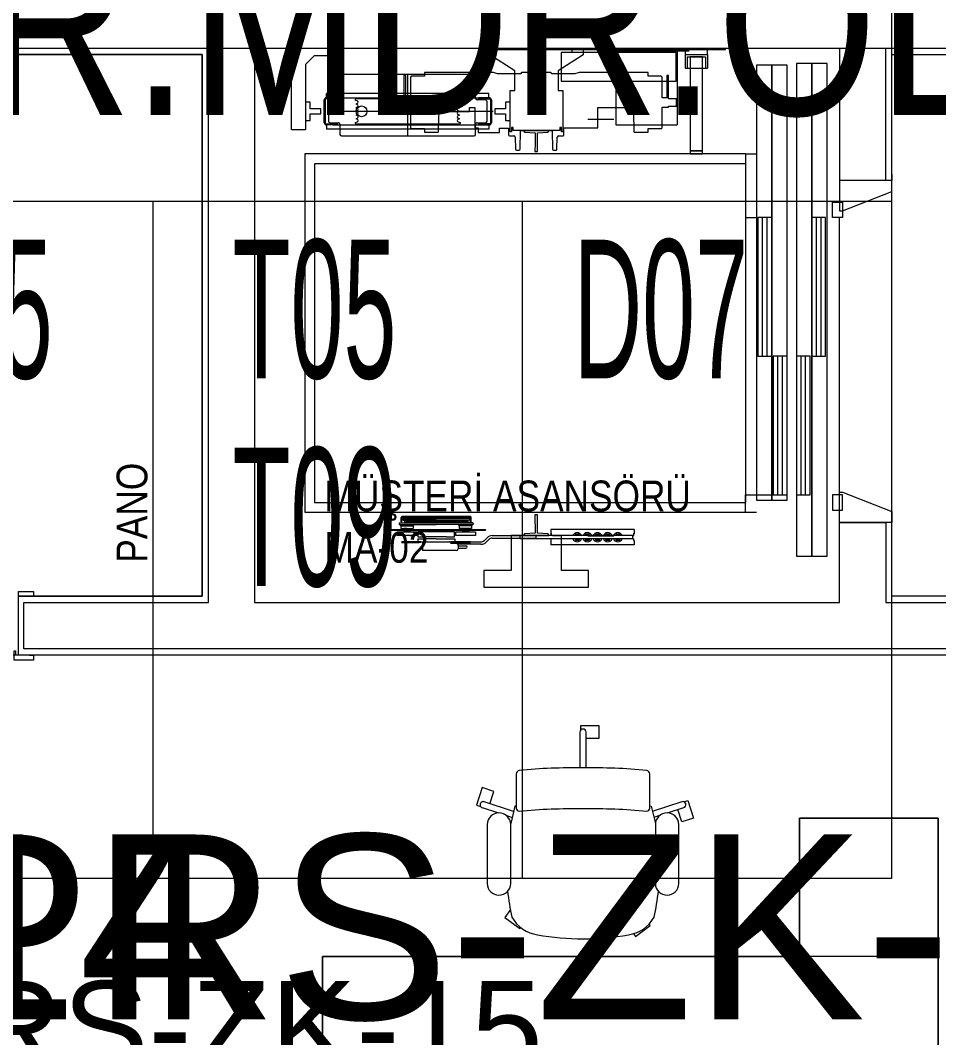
# Model space of a CAD drawing. Extents: x -9059 to 11889, y 0 to 6614.
# Drawn here: x 2913.4 to 3211.8, y 2585.4 to 2915.8 of the extents above; entities that cross this region are included whole.
import ezdxf
from ezdxf.enums import TextEntityAlignment as Align

# ---------------------------------------------------------------- set-up
doc = ezdxf.new("R2010")
doc.units = 0
doc.header["$LTSCALE"] = 10
doc.header["$MEASUREMENT"] = 0
doc.layers.get('0').update_dxf_attribs({"color": 9, "lineweight": 9})
for name, color, linetype, lineweight in [('00', 9, 'Continuous', 9), ('01', 9, 'Continuous', 9), ('05', 9, 'Continuous', 9), ('05V', 9, 'Continuous', 9), ('10', 9, 'Continuous', 9), ('14', 9, 'Continuous', 9), ('21', 9, 'Continuous', 9), ('21_mahal200', 9, 'Continuous', 9), ('21_mahal200 @ 10 (1)', 9, 'Continuous', 9), ('21_mahal200 @ 10 (2)', 9, 'Continuous', 9), ('21_mahal200 @ 20', 9, 'Continuous', 9), ('35', 9, 'Continuous', 9), ('40A', 9, 'Continuous', 9)]:
    doc.layers.add(name, color=color, linetype=linetype, lineweight=lineweight)
doc.styles.add('Arial', font='arial.ttf', dxfattribs={"height": 2.5})
doc.styles.add('MuuM_TEXT-STANDART', font='ARIALN.TTF')

# ---------------------------------------------------------------- blocks, each defined once
blk = doc.blocks.new('p-as-01')
for p, q in [((660, -2), (660, 43)), ((660, 43), (925, 43)), ((925, 43), (925, -87)), ((582, 0), (-582, 0)), ((-582, 0), (-582, -1432)), ((582, -1432), (582, 0)), ((550, -32), (-550, -32)), ((-550, -32), (-550, -1432)), ((550, -1432), (550, -32)), ((720, -2), (660, -2)), ((690, -2), (690, -17)), ((750, -2), (690, -2)), ((690, -17), (712, -17)), ((712, -17), (712, -52)), ((872, -2), (720, -2)), ((728, -52), (728, -17)), ((728, -17), (750, -17)), ((750, -17), (750, -2)), ((900, -30), (872, -2)), ((900, -87), (900, -30)), ((757, -63), (683, -63)), ((683, -63), (757, -63)), ((757, -66), (683, -66)), ((712, -52), (728, -52)), ((676, -71), (662.5, -71)), ((662.5, -598), (662.5, -71)), ((676, -105), (676, -70)), ((676, -91), (676, -578)), ((679, -70), (679, -105)), ((720, -611.5), (720, -95.2)), ((761, -105), (761, -70)), ((764, -70), (764, -105)), ((764, -71), (777.5, -71)), ((764, -91), (764, -578)), ((777.5, -598), (777.5, -71)), ((925, -87), (900, -87)), ((679, -105), (676, -105)), ((764, -105), (761, -105)), ((678.5, -166.5), (680.5, -164.5)), ((680.5, -164.5), (684.3, -164.5)), ((684.3, -164.5), (685.8, -170.3)), ((754.2, -170.3), (755.7, -164.5)), ((755.7, -164.5), (759.5, -164.5)), ((759.5, -164.5), (761.5, -166.5)), ((678.5, -502.5), (678.5, -166.5)), ((690, -173.5), (690, -173.5)), ((694.2, -170.3), (694.8, -168)), ((694.8, -168), (697.2, -168)), ((697.2, -168), (697.8, -170.3)), ((702, -173.5), (702, -173.5)), ((706.2, -170.3), (706.8, -168)), ((706.8, -168), (709.2, -168)), ((709.2, -168), (709.8, -170.3)), ((714, -173.5), (714, -173.5)), ((718.2, -170.3), (718.8, -168)), ((718.8, -168), (721.2, -168)), ((721.2, -168), (721.8, -170.3)), ((726, -173.5), (726, -173.5)), ((730.2, -170.3), (730.8, -168)), ((730.8, -168), (733.2, -168)), ((733.2, -168), (733.8, -170.3)), ((738, -173.5), (738, -173.5)), ((742.2, -170.3), (742.8, -168)), ((742.8, -168), (745.2, -168)), ((745.2, -168), (745.8, -170.3)), ((750, -173.5), (750, -173.5)), ((761.5, -166.5), (761.5, -502.5)), ((-640, -267), (-640, -427)), ((-638, -267), (-640, -267)), ((-638, -267), (-638, -427)), ((-680, -377), (-680, -315.5)), ((-680, -315.5), (-680, -372)), ((-680, -315.5), (-678, -315.5)), ((-678, -315.5), (-680, -315.5)), ((-678, -377), (-678, -315.5)), ((-678, -315.5), (-678, -367)), ((-658, -364.5), (-658, -299.5)), ((-647, -299.5), (-658, -299.5)), ((-647, -364.5), (-647, -299.5)), ((-645.5, -320), (-647, -320)), ((-645.5, -320), (-645.5, -332)), ((-640, -322), (-645.5, -322)), ((-645.5, -332), (-645.5, -322)), ((-635, -322), (-638, -322)), ((-635, -312), (-635, -352)), ((-626, -312), (-635, -312)), ((-635, -332), (-635, -322)), ((-621, -307), (-626, -312)), ((-626, -312), (-626, -352)), ((-622, -308), (-622, -427)), ((-617.5, -307), (-621, -307)), ((-616.5, -308), (-617.5, -307)), ((-616.5, -308), (-616.5, -427)), ((-616.5, -318.5), (-613.9, -333.5)), ((-613, -313.5), (-599, -313.5)), ((-599, -313.5), (-613, -313.5)), ((-613, -315.5), (-613, -313.5)), ((-613, -313.5), (-613, -315.5)), ((-613, -315.5), (-599, -315.5)), ((-613, -315.5), (-599, -315.5)), ((-607.5, -318.5), (-610.1, -333.5)), ((-607.5, -535.5), (-607.5, -318.5)), ((-602, -318.5), (-607.5, -318.5)), ((-602, -318.5), (-602, -427)), ((-598, -318.7), (-598, -316.5)), ((-598, -316.5), (-598, -318.7)), ((-598, -318.7), (-598, -535.2)), ((-598, -318.7), (-598, -535.2)), ((-596, -316.5), (-596, -537.5)), ((-596, -537.5), (-596, -316.5)), ((-658, -342), (-658, -351)), ((-658, -360), (-658, -351)), ((-645.5, -344), (-647, -344)), ((-647, -350.9), (-647, -359.1)), ((-645.5, -332), (-645.5, -342)), ((-645.5, -344), (-645.5, -332)), ((-640, -342), (-645.5, -342)), ((-635, -342), (-638, -342)), ((-635, -332), (-635, -342)), ((-626, -352), (-635, -352)), ((-622, -356), (-626, -352)), ((-613.9, -520.5), (-613.9, -333.5)), ((-610.1, -333.5), (-613.9, -333.5)), ((-610.1, -333.5), (-610.1, -520.5)), ((640, -334.5), (840, -334.5)), ((-679, -382), (-706.1, -382)), ((-706.1, -493), (-706.1, -382)), ((-706.1, -383), (-678, -383)), ((-680, -372), (-678, -372)), ((-678, -372), (-680, -372)), ((-680, -377), (-680, -372)), ((-678, -377), (-680, -377)), ((-680, -377), (-678, -377)), ((-679, -382), (-679, -377)), ((-678, -367), (-678, -572.4)), ((-668, -367), (-678, -367)), ((-678, -367), (-678, -386.5)), ((-678, -372), (-678, -367)), ((-678, -377), (-678, -372)), ((-668, -367), (-668, -386.5)), ((-668, -427), (-668, -386.5)), ((-668, -396.5), (-668, -395.5)), ((-661.9, -427), (-661.9, -394.1)), ((-661.7, -394.1), (-661.9, -394.1)), ((-661.9, -395.2), (-661.9, -395.2)), ((-645.7, -367.5), (-661.7, -367.5)), ((-661.7, -367.5), (-661.7, -394.1)), ((-647, -364.5), (-658, -364.5)), ((-645.7, -394.1), (-645.7, -367.5)), ((-645.5, -427), (-645.5, -394.1)), ((-645.5, -395.2), (-645.5, -395.2)), ((-668, -427), (-668, -487)), ((-661.9, -459.9), (-661.9, -427)), ((-645.5, -459.9), (-645.5, -427)), ((-640, -427), (-640, -587)), ((-638, -427), (-638, -587)), ((-622, -546), (-622, -427)), ((-622, -432), (-622, -427)), ((-616.5, -546), (-616.5, -427)), ((-602, -535.5), (-602, -427)), ((-678, -448.9), (-678, -487)), ((-661.9, -458.8), (-661.9, -458.8)), ((-661.7, -459.9), (-661.9, -459.9)), ((-661.7, -459.9), (-661.7, -486.5)), ((-645.7, -486.5), (-645.7, -459.9)), ((-645.7, -459.9), (-645.5, -459.9)), ((-645.5, -458.8), (-645.5, -458.8)), ((-683.8, -476), (-684, -476)), ((-683.8, -493), (-683.8, -476)), ((-680, -477), (-680, -538.5)), ((-678, -477), (-680, -477)), ((-678, -477), (-680, -477)), ((-680, -482), (-680, -477)), ((-680, -538.5), (-680, -482)), ((-678, -482), (-680, -482)), ((-680, -482), (-678, -482)), ((-679, -477), (-679, -473.3)), ((-678, -477), (-678, -538.5)), ((-678, -482), (-678, -477)), ((-678, -538.5), (-678, -482)), ((-668, -487), (-678, -487)), ((-661.7, -486.5), (-645.7, -486.5)), ((-658, -554.5), (-658, -489.5)), ((-647, -489.5), (-658, -489.5)), ((-647, -554.5), (-647, -489.5)), ((-647, -503.1), (-647, -494.9)), ((690, -495.5), (690, -495.5)), ((702, -495.5), (702, -495.5)), ((714, -495.5), (714, -495.5)), ((726, -495.5), (726, -495.5)), ((738, -495.5), (738, -495.5)), ((750, -495.5), (750, -495.5)), ((-688.8, -498), (-701.1, -498)), ((-699, -498), (-699, -523.4)), ((-691, -498), (-691, -523.4)), ((-686, -572.4), (-686, -497.1)), ((-645.5, -510), (-647, -510)), ((-645.5, -510), (-645.5, -522)), ((-640, -512), (-645.5, -512)), ((-645.5, -522), (-645.5, -512)), ((-645.5, -534), (-645.5, -522)), ((-645.5, -522), (-645.5, -532)), ((-635, -512), (-638, -512)), ((-635, -542), (-635, -502)), ((-626, -502), (-635, -502)), ((-635, -522), (-635, -512)), ((-635, -522), (-635, -512)), ((-635, -522), (-635, -532)), ((-635, -522), (-635, -532)), ((-622, -498), (-626, -502)), ((-626, -542), (-626, -502)), ((-616.5, -535.5), (-613.9, -520.5)), ((-610.1, -520.5), (-613.9, -520.5)), ((-607.5, -535.5), (-610.1, -520.5)), ((680.5, -504.5), (678.5, -502.5)), ((684.3, -504.5), (680.5, -504.5)), ((685.8, -498.7), (684.3, -504.5)), ((694.8, -501), (694.2, -498.7)), ((697.2, -501), (694.8, -501)), ((697.8, -498.7), (697.2, -501)), ((706.8, -501), (706.2, -498.7)), ((709.2, -501), (706.8, -501)), ((709.8, -498.7), (709.2, -501)), ((718.8, -501), (718.2, -498.7)), ((721.2, -501), (718.8, -501)), ((721.8, -498.7), (721.2, -501)), ((730.8, -501), (730.2, -498.7)), ((733.2, -501), (730.8, -501)), ((733.8, -498.7), (733.2, -501)), ((742.8, -501), (742.2, -498.7)), ((745.2, -501), (742.8, -501)), ((745.8, -498.7), (745.2, -501)), ((755.7, -504.5), (754.2, -498.7)), ((759.5, -504.5), (755.7, -504.5)), ((761.5, -502.5), (759.5, -504.5)), ((-680, -538.5), (-678, -538.5)), ((-680, -538.5), (-678, -538.5)), ((-658, -550), (-658, -541)), ((-647, -554.5), (-658, -554.5)), ((-645.5, -534), (-647, -534)), ((-640, -532), (-645.5, -532)), ((-635, -532), (-638, -532)), ((-626, -542), (-635, -542)), ((-621, -547), (-626, -542)), ((-617.5, -547), (-621, -547)), ((-616.5, -546), (-617.5, -547)), ((-613, -538.5), (-599, -538.5)), ((-599, -538.5), (-613, -538.5)), ((-613, -538.5), (-613, -540.5)), ((-613, -538.5), (-613, -540.5)), ((-613, -540.5), (-599, -540.5)), ((-613, -540.5), (-599, -540.5)), ((-602, -535.5), (-607.5, -535.5)), ((-598, -535.2), (-598, -537.5)), ((-598, -535.2), (-598, -537.5)), ((-771, -582), (-825, -582)), ((-825, -582), (-825, -752)), ((-771, -670), (-771, -582)), ((-679, -589.3), (-670.5, -597.8)), ((-673.3, -583.7), (-665, -592)), ((-638, -587), (-640, -587)), ((679, -564), (676, -564)), ((676, -564), (676, -599)), ((679, -599), (679, -564)), ((764, -564), (761, -564)), ((761, -564), (761, -599)), ((764, -599), (764, -564)), ((920, -601), (920, -579.6)), ((920, -579.6), (925, -579.6)), ((925, -579.6), (925, -752.6)), ((-665.8, -609.1), (-665.8, -752)), ((-658, -608.9), (-658, -752)), ((676, -598), (662.5, -598)), ((757, -603), (683, -603)), ((757, -606), (683, -606)), ((683, -606), (757, -606)), ((728, -617), (712, -617)), ((712, -617), (712, -652)), ((728, -652), (728, -617)), ((764, -598), (777.5, -598)), ((852, -682), (904, -601)), ((904, -601), (920, -601)), ((712, -652), (690, -652)), ((690, -652), (690, -667)), ((750, -652), (728, -652)), ((750, -667), (750, -652)), ((-658, -670), (-771, -670)), ((-658, -752), (-658, -670)), ((653, -671), (653, -667)), ((653, -667), (788, -667)), ((668, -671), (653, -671)), ((658, -752), (658, -677)), ((658, -677), (668, -677)), ((668, -677), (668, -671)), ((690, -667), (750, -667)), ((788, -667), (788, -682)), ((788, -682), (852, -682)), ((-668, -1066), (-668, -699.5)), ((-668, -699.5), (-658, -699.5)), ((-658, -1066), (-658, -699.5)), ((-652, -713.5), (-658, -711)), ((-658, -711), (-658, -793)), ((-649.8, -748.2), (-652, -713.5)), ((652, -713.5), (649.8, -748.2)), ((658, -711), (652, -713.5)), ((658, -793), (658, -711)), ((-825, -752), (-825, -922)), ((-665.8, -752), (-658, -752)), ((-658, -834), (-658, -752)), ((-658, -752), (-658, -752)), ((-652, -790.5), (-649.8, -755.8)), ((-625.4, -748.2), (-649.8, -748.2)), ((-649.8, -755.8), (-625.4, -755.8)), ((-615.4, -747.5), (-625.4, -748.2)), ((-625.4, -755.8), (-615.4, -756)), ((-590, -747.5), (-615.4, -747.5)), ((-615.4, -756), (-590, -756.5)), ((-590, -756.5), (-590, -747.5)), ((615.4, -748), (590, -747.5)), ((590, -747.5), (590, -756.5)), ((590, -756.5), (615.4, -756.5)), ((625.4, -748.2), (615.4, -748)), ((615.4, -756.5), (625.4, -755.8)), ((649.8, -748.2), (625.4, -748.2)), ((625.4, -755.8), (649.8, -755.8)), ((649.8, -755.8), (652, -790.5)), ((658, -753.2), (658, -752)), ((658, -828.2), (658, -753.2)), ((925, -752.6), (925, -925.6)), ((-658, -793), (-652, -790.5)), ((652, -790.5), (658, -793)), ((-688, -1069.5), (-688, -799.5)), ((-674, -799.5), (-688, -799.5)), ((-674, -799.5), (-674, -801.5)), ((-673.5, -801.5), (-674, -801.5)), ((-673.5, -801.5), (-673.5, -800)), ((-673.5, -800), (-668.5, -800)), ((-668.5, -803.5), (-668.5, -800)), ((-668.5, -803.5), (-668, -803.5)), ((-668, -912.2), (-668, -799.5)), ((-658, -803.5), (-657.5, -803.5)), ((-658, -804.5), (-658, -829.5)), ((-657.5, -803.5), (-657.5, -800)), ((-657.5, -800), (-652.5, -800)), ((-652.5, -802.5), (-652.5, -800)), ((-652.5, -802.5), (-652, -802.5)), ((-638, -799.5), (-652, -799.5)), ((-652, -799.5), (-652, -802.5)), ((-638, -1069.5), (-638, -799.5)), ((852, -823.2), (788, -823.2)), ((788, -823.2), (788, -838.2)), ((904, -904.2), (852, -823.2)), ((-771, -922), (-771, -834)), ((-771, -834), (-658, -834)), ((653, -838.2), (653, -834.2)), ((653, -834.2), (668, -834.2)), ((788, -838.2), (653, -838.2)), ((668, -828.2), (658, -828.2)), ((668, -834.2), (668, -828.2)), ((-668, -876.9), (-672.5, -879.5)), ((-672.5, -879.5), (-672.5, -890.5)), ((-672.5, -890.5), (-668, -893.1)), ((-653.5, -879.5), (-658, -876.9)), ((-658, -893.1), (-653.5, -890.5)), ((-653.5, -890.5), (-653.5, -879.5)), ((-825, -922), (-771, -922)), ((-668, -909.9), (-672.5, -912.5)), ((-672.5, -912.5), (-672.5, -923.5)), ((-672.5, -923.5), (-668, -926.1)), ((-653.5, -912.5), (-658, -909.9)), ((-658, -926.1), (-653.5, -923.5)), ((-653.5, -923.5), (-653.5, -912.5)), ((920, -904.2), (904, -904.2)), ((920, -925.6), (920, -904.2)), ((-668, -942.9), (-672.5, -945.5)), ((-672.5, -945.5), (-672.5, -956.5)), ((-672.5, -956.5), (-668, -959.1)), ((-653.5, -945.5), (-658, -942.9)), ((-658, -959.1), (-653.5, -956.5)), ((-653.5, -956.5), (-653.5, -945.5)), ((925, -925.6), (920, -925.6)), ((-668, -975.9), (-672.5, -978.5)), ((-672.5, -978.5), (-672.5, -989.5)), ((-672.5, -989.5), (-668, -992.1)), ((-653.5, -978.5), (-658, -975.9)), ((-658, -992.1), (-653.5, -989.5)), ((-653.5, -989.5), (-653.5, -978.5)), ((-668, -1008.9), (-672.5, -1011.5)), ((-672.5, -1011.5), (-672.5, -1022.5)), ((-672.5, -1022.5), (-668, -1025.1)), ((-653.5, -1011.5), (-658, -1008.9)), ((-658, -1025.1), (-653.5, -1022.5)), ((-653.5, -1022.5), (-653.5, -1011.5)), ((-658, -1064.5), (-658, -1039.5)), ((-674, -1069.5), (-688, -1069.5)), ((-674, -1069.5), (-674, -1067.5)), ((-674, -1067.5), (-673.5, -1067.5)), ((-673.5, -1067.5), (-673.5, -1069)), ((-673.5, -1067.5), (-673.5, -1067.5)), ((-673.5, -1069), (-668.5, -1069)), ((-668.5, -1065.5), (-668.5, -1069)), ((-668.5, -1065.5), (-668, -1065.5)), ((-668, -1066), (-658, -1066)), ((-658, -1065.5), (-657.5, -1065.5)), ((-657.5, -1065.5), (-657.5, -1069)), ((-657.5, -1069), (-652.5, -1069)), ((-652.5, -1066.5), (-652.5, -1069)), ((-652.5, -1066.5), (-652, -1066.5)), ((-652, -1069.5), (-652, -1066.5)), ((-638, -1069.5), (-652, -1069.5)), ((592, -1252), (582, -1252)), ((582, -1252), (582, -1292)), ((592, -1292), (592, -1252)), ((896.6, -1252), (592, -1252)), ((592, -1252), (592, -1292)), ((896.6, -1292), (896.6, -1252)), ((582, -1292), (592, -1292)), ((592, -1292), (896.6, -1292)), ((-582, -1432), (-582, -1467)), ((-582, -1432), (-525, -1432)), ((550, -1432), (-550, -1432)), ((-525, -1432), (-525, -1567)), ((582, -1432), (375, -1432)), ((375, -1432), (375, -1467)), ((582, -1432), (582, -1467)), ((870, -1467), (-542.5, -1467)), ((-542.5, -1467), (-542.5, -1517)), ((375, -1472), (-75, -1472)), ((-75, -1472), (-75, -1517)), ((375, -1517), (375, -1472)), ((870, -1517), (870, -1467)), ((-542.5, -1517), (870, -1517)), ((870, -1517), (-542.5, -1517)), ((-542.5, -1517), (-542.5, -1567)), ((-75, -1487), (375, -1487)), ((-75, -1502), (375, -1502)), ((-75, -1517), (375, -1517)), ((870, -1567), (870, -1517)), ((-75, -1522), (-525, -1522)), ((-525, -1522), (-525, -1567)), ((-525, -1537), (-75, -1537)), ((-525, -1552), (-75, -1552)), ((-75, -1567), (-75, -1522)), ((-542.5, -1567), (870, -1567)), ((-525, -1567), (-75, -1567)), ((875, -1597), (-725, -1597)), ((-725, -1597), (-725, -1647)), ((-75, -1597), (-525, -1597)), ((-525, -1597), (-525, -1642)), ((-525, -1612), (-75, -1612)), ((-75, -1642), (-75, -1597)), ((875, -1647), (875, -1597)), ((875, -1647), (-725, -1647)), ((-725, -1647), (-725, -1697)), ((-725, -1647), (875, -1647)), ((-525, -1627), (-75, -1627)), ((-525, -1642), (-75, -1642)), ((375, -1647), (-75, -1647)), ((-75, -1647), (-75, -1692)), ((375, -1692), (375, -1647)), ((875, -1697), (875, -1647)), ((-75, -1662), (375, -1662)), ((-75, -1677), (375, -1677)), ((-725, -1697), (875, -1697)), ((-525, -1714), (-575, -1714)), ((-575, -1714), (-575, -1747)), ((-525, -1747), (-525, -1714)), ((-75, -1692), (375, -1692)), ((375, -1714), (425, -1714)), ((375, -1747), (375, -1714)), ((425, -1714), (425, -1747)), ((-575, -1747), (-525, -1747)), ((-525, -1737), (375, -1737)), ((425, -1747), (375, -1747))]:
    blk.add_line(p, q)
at = {"ltscale": 15}
for p, q in [((683, -82), (683, -109)), ((752, -77), (688, -77)), ((757, -109), (757, -82)), ((640, -119), (640, -550)), ((678, -114), (645, -114)), ((835, -114), (762, -114)), ((840, -550), (840, -119)), ((645, -555), (678, -555)), ((683, -560), (683, -587)), ((757, -587), (757, -560)), ((762, -555), (835, -555)), ((688, -592), (752, -592))]:
    blk.add_line(p, q, dxfattribs=at)
at = {"ltscale": 0.25}
for p, q in [((761, -296), (737, -296)), ((737, -296), (737, -323)), ((761, -322), (761, -296)), ((737, -323), (734, -323)), ((734, -323), (734, -343)), ((836.5, -322), (761, -322)), ((764, -343), (764, -328)), ((764, -328), (836.5, -328)), ((836.5, -328), (836.5, -322)), ((667, -343), (664, -346)), ((664, -346), (664, -389)), ((734, -343), (667, -343)), ((831, -343), (764, -343)), ((834, -346), (831, -343)), ((834, -389), (834, -346)), ((664, -389), (652, -389)), ((652, -389), (652, -431.6)), ((846, -389), (834, -389)), ((846, -612.5), (846, -389)), ((654.9, -434.6), (694, -435.6)), ((694, -435.6), (719, -436.5)), ((719, -436.5), (719, -534.8)), ((733, -552), (666, -552)), ((666, -552), (666, -563.6)), ((719, -534.8), (733, -534.8)), ((733, -534.8), (733, -552)), ((666, -563.6), (651.5, -563.6)), ((651.5, -563.6), (651.5, -632.6)), ((841.5, -626.4), (846, -612.5)), ((841.5, -702.5), (841.5, -626.4)), ((651.5, -632.6), (665.5, -632.6)), ((665.5, -632.6), (665.5, -662)), ((593.8, -687.7), (593.8, -696.4)), ((636.7, -683.7), (596.7, -684.7)), ((636.7, -683.7), (636.7, -683.7)), ((640.8, -665), (640.8, -678.8)), ((665.5, -662), (643.8, -662)), ((596.7, -699.4), (658, -700.9)), ((658, -700.9), (658, -803.1)), ((843, -702.5), (841.5, -702.5)), ((846, -798.5), (846, -705.5)), ((593.8, -807.6), (593.8, -816.3)), ((658, -803.1), (596.7, -804.6)), ((596.7, -819.3), (636.7, -820.3)), ((636.7, -820.3), (636.7, -820.3)), ((640.8, -825.2), (640.8, -839)), ((841.5, -877.6), (841.5, -801.5)), ((841.5, -801.5), (843, -801.5)), ((643.8, -842), (666, -842)), ((666, -842), (666, -952)), ((846, -891.5), (841.5, -877.6)), ((846, -1115), (846, -891.5)), ((-659, -920), (-659, -1004)), ((695, -920), (695, -1004)), ((666, -952), (733, -952)), ((733, -952), (733, -1036.9)), ((733, -1036.9), (715.8, -1067.8)), ((652, -1072.4), (652, -1115)), ((715.8, -1067.8), (654.9, -1069.4)), ((652, -1115), (664, -1115)), ((664, -1115), (664, -1158)), ((834, -1158), (834, -1115)), ((834, -1115), (846, -1115)), ((664, -1158), (667, -1161)), ((667, -1161), (734, -1161)), ((734, -1161), (734, -1181)), ((734, -1181), (737, -1181)), ((737, -1181), (737, -1208)), ((761, -1208), (761, -1182)), ((761, -1182), (836.5, -1182)), ((764, -1176), (764, -1161)), ((764, -1161), (831, -1161)), ((836.5, -1176), (764, -1176)), ((831, -1161), (834, -1158)), ((836.5, -1182), (836.5, -1176)), ((737, -1208), (761, -1208))]:
    blk.add_line(p, q, dxfattribs=at)
at = {"linetype": 'Continuous', "ltscale": 0.25}
for p, q in [((921, -567), (921, -1150.5)), ((921, -567), (925, -567)), ((925, -567), (925, -1149.5)), ((911, -832.5), (818, -832.5)), ((818, -832.5), (818, -1206.5)), ((911, -1206.5), (911, -832.5)), ((911, -1168.8), (911, -868.8)), ((911, -868.8), (921, -868.8)), ((921, -868.8), (921, -1168.8)), ((921, -972.5), (916, -972.5)), ((921, -972.5), (916, -972.5)), ((916, -1247.5), (916, -972.5)), ((921, -1247.5), (921, -972.5)), ((676, -1010), (676, -1210)), ((921, -1010), (676, -1010)), ((921, -1150.5), (921, -1159)), ((925, -1149.5), (925, -1159)), ((921, -1168.8), (911, -1168.8)), ((921, -1159), (921, -1165)), ((921, -1165), (921, -1172.5)), ((921, -1172.5), (921, -1367)), ((925, -1159), (925, -1165)), ((925, -1165), (925, -1173.4)), ((925, -1173.4), (925, -1367)), ((921, -1210), (676, -1210)), ((818, -1206.5), (911, -1206.5)), ((916, -1247.5), (921, -1247.5)), ((921, -1367), (925, -1367))]:
    blk.add_line(p, q, dxfattribs=at)
at = {"ltscale": 30}
for p, q in [((860.6, -1236.2), (860.6, -1307.7)), ((905, -1236.2), (860.6, -1236.2)), ((896.6, -1241.7), (860.6, -1241.7)), ((896.6, -1241.7), (896.6, -1302.2)), ((896.6, -1302.2), (860.6, -1302.2)), ((905, -1307.7), (860.6, -1307.7))]:
    blk.add_line(p, q, dxfattribs=at)
at = {"ltscale": 6}
for p, q in [((905, -1236.2), (905, -1307.7)), ((905, -1237), (925, -1237)), ((923, -1237), (923, -1307)), ((925, -1237), (925, -1307)), ((925, -1307), (905, -1307))]:
    blk.add_line(p, q, dxfattribs=at)
for centre, radius in [((720, -184.5), 17.5), ((-612, -327), 3), ((-612, -527), 3)]:
    blk.add_circle(centre, radius)
for centre, radius, start, end in [((683, -70), 7, 90, 180), ((683, -70), 4, 90, 180), ((757, -70), 7, 0, 90), ((757, -70), 4, 0, 90), ((688, -82), 5, 90, 180), ((752, -82), 5, 0, 90), ((645, -119), 5, 90, 180), ((678, -109), 5, 270, 0), ((762, -109), 5, 180, 270), ((835, -119), 5, 0, 90), ((690, -169.2), 4.3, 195, 270), ((690, -169.2), 4.3, 270, 345), ((702, -169.2), 4.3, 195, 270), ((702, -169.2), 4.3, 270, 345), ((714, -169.2), 4.3, 195, 270), ((714, -169.2), 4.3, 270, 345), ((726, -169.2), 4.3, 195, 270), ((726, -169.2), 4.3, 270, 345), ((738, -169.2), 4.3, 195, 270), ((738, -169.2), 4.3, 270, 345), ((750, -169.2), 4.3, 195, 270), ((750, -169.2), 4.3, 270, 345), ((-612, -327), 3, 0, 180), ((-612, -327), 3, 180, 0), ((-599, -316.5), 3, 0, 90), ((-599, -316.5), 3, 0, 90), ((-599, -316.5), 1, 0, 90), ((-599, -316.5), 1, 0, 90), ((-701.1, -493), 5, 180, 270), ((-688.8, -493), 5, 270, 0), ((-684, -470), 6, 270, 0), ((690, -499.8), 4.3, 90, 165), ((690, -499.8), 4.3, 15, 90), ((702, -499.8), 4.3, 90, 165), ((702, -499.8), 4.3, 15, 90), ((714, -499.8), 4.3, 90, 165), ((714, -499.8), 4.3, 15, 90), ((726, -499.8), 4.3, 90, 165), ((726, -499.8), 4.3, 15, 90), ((738, -499.8), 4.3, 90, 165), ((738, -499.8), 4.3, 15, 90), ((750, -499.8), 4.3, 90, 165), ((750, -499.8), 4.3, 15, 90), ((-695, -523.4), 4, 180, 0), ((-612, -527), 3, 0, 180), ((-612, -527), 3, 180, 0), ((-599, -537.5), 1, 270, 0), ((-599, -537.5), 3, 270, 0), ((-599, -537.5), 3, 270, 0), ((-599, -537.5), 1, 270, 0), ((645, -550), 5, 180, 270), ((678, -560), 5, 0, 90), ((762, -560), 5, 90, 180), ((835, -550), 5, 270, 0), ((-662, -572.4), 24, 180, 225), ((-662, -572.4), 16, 180, 225), ((-682, -608.9), 24, 0, 45), ((688, -587), 5, 180, 270), ((752, -587), 5, 270, 0), ((-681.8, -609.1), 16, 0, 45), ((683, -599), 7, 180, 270), ((683, -599), 4, 180, 270), ((757, -599), 4, 270, 0), ((757, -599), 7, 270, 0), ((-663, -885), 15, 109.4712, 250.5288), ((-663, -885), 9.5, 121.7569, 238.2431), ((-663, -885), 6, 146.4427, 213.5573), ((-663, -885), 15, 289.4712, 70.5288), ((-663, -885), 9.5, 301.7569, 58.2431), ((-663, -885), 6, 326.4427, 33.5573), ((-663, -918), 15, 109.4712, 250.5288), ((-663, -918), 9.5, 121.7569, 238.2431), ((-663, -918), 6, 146.4427, 213.5573), ((-663, -918), 15, 289.4712, 70.5288), ((-663, -918), 9.5, 301.7569, 58.2431), ((-663, -918), 6, 326.4427, 33.5573), ((-663, -951), 15, 109.4712, 250.5288), ((-663, -951), 9.5, 121.7569, 238.2431), ((-663, -951), 6, 146.4427, 213.5573), ((-663, -951), 15, 289.4712, 70.5288), ((-663, -951), 9.5, 301.7569, 58.2431), ((-663, -951), 6, 326.4427, 33.5573), ((-663, -984), 15, 109.4712, 250.5288), ((-663, -984), 9.5, 121.7569, 238.2431), ((-663, -984), 6, 146.4427, 213.5573), ((-663, -984), 15, 289.4712, 70.5288), ((-663, -984), 9.5, 301.7569, 58.2431), ((-663, -984), 6, 326.4427, 33.5573), ((-663, -1017), 15, 109.4712, 250.5288), ((-663, -1017), 9.5, 121.7569, 238.2431), ((-663, -1017), 6, 146.4427, 213.5573), ((-663, -1017), 15, 289.4712, 70.5288), ((-663, -1017), 9.5, 301.7569, 58.2431), ((-663, -1017), 6, 326.4427, 33.5573)]:
    blk.add_arc(centre, radius, start, end)
at = {"ltscale": 0.25}
for centre, radius, start, end in [((655, -431.6), 2.98, 180, 268.4759), ((596.8, -687.7), 3, 91.5, 180), ((635.8, -678.8), 5, 280.303, 360), ((643.8, -665), 3, 90, 180), ((596.8, -696.4), 2.99, 180, 268.6138), ((843, -705.5), 3, 360, 90), ((596.8, -807.6), 3, 91.3862, 180), ((596.8, -816.3), 3, 180, 268.5), ((635.8, -825.2), 5, 360, 79.697), ((843, -798.5), 3, 270, 0), ((643.8, -839), 3, 180, 270), ((655, -1072.4), 2.98, 91.5241, 180)]:
    blk.add_arc(centre, radius, start, end, dxfattribs=at)
blk = doc.blocks.new('0a_roomno2')
blk.add_lwpolyline([(30, -16), (0, -16), (0, 0), (30, 0)], close=True)
for points in [[(0, 0), (30, 0)], [(0, -5), (30, -5)], [(12, -5), (12, -16)], [(18, -5), (18, -16)], [(24, -5), (24, -16)], [(12, -10.5), (0, -10.5)]]:
    blk.add_lwpolyline(points)
at = {"layer": '40A'}
blk.add_lwpolyline([(0, 0), (30, 0)], dxfattribs=at)
at = {"style": 'MuuM_TEXT-STANDART', "width": 0.6}
blk.add_text('H:', height=2.25, dxfattribs=at).set_placement((0.525, -12.962), align=Align.MIDDLE_LEFT)
at = {"style": 'Arial'}
blk.add_attdef('ODANO', (0, 1.505), '', height=3, dxfattribs=at)
blk.add_attdef('MEKANADI', text='', height=3, dxfattribs=at).set_placement((0.525, -4.75), align=Align.BOTTOM_LEFT)
at = {"style": 'MuuM_TEXT-STANDART', "width": 0.6}
for tag, p in [('YER01', (15, -7)), ('TAVAN01', (20.625, -7)), ('DUVAR01', (26.25, -7)), ('YER02', (15, -10.375)), ('TAVAN02', (20.625, -10.375)), ('DUVAR02', (26.25, -10.375)), ('YER03', (15, -13.75)), ('TAVAN03', (20.625, -13.75)), ('DUVAR03', (26.25, -13.75))]:
    blk.add_attdef(tag, text='', height=2.25, dxfattribs=at).set_placement(p, align=Align.MIDDLE_CENTER)
at = {"style": 'MuuM_TEXT-STANDART'}
blk.add_attdef('M2', text='', height=2.25, dxfattribs=at).set_placement((1.323, -7.805), align=Align.MIDDLE_LEFT)
at = {"style": 'MuuM_TEXT-STANDART', "width": 0.6}
blk.add_attdef('TEMIZTAVANYUKSEKLIGI', text='', height=2.25, dxfattribs=at).set_placement((2.7, -13.162), align=Align.MIDDLE_LEFT)
blk = doc.blocks.new('*U890')
at = {"layer": '21_mahal200 @ 10 (1)'}
ref = blk.add_blockref('0a_roomno2', (2596.46, 2957.05), dxfattribs=dict(at, xscale=10, yscale=10, zscale=10))
ref.add_attrib('ODANO', ' PRS-ZK-13', (2596.46, 2974.6), dxfattribs={"layer": '0', "height": 30, "style": 'Arial'})
ref.add_attrib('MEKANADI', 'SAT.SONR.MDR.ODASI', dxfattribs={"layer": '0', "height": 30, "style": 'Arial', "width": 0.8}).set_placement((2601.71, 2912.05), align=Align.BOTTOM_LEFT)
ref.add_attrib('M2', '##### m2', dxfattribs={"layer": '0', "height": 22.5, "style": 'MuuM_TEXT-STANDART', "width": 0.6}).set_placement((2601.71, 2883.93), align=Align.MIDDLE_LEFT)
ref.add_attrib('TEMIZTAVANYUKSEKLIGI', '2.80 m', dxfattribs={"layer": '0', "height": 22.5, "style": 'MuuM_TEXT-STANDART', "width": 0.6}).set_placement((2623.46, 2827.93), align=Align.MIDDLE_LEFT)
ref.add_attrib('YER01', 'Y25', dxfattribs={"layer": '0', "height": 22.5, "style": 'MuuM_TEXT-STANDART', "width": 0.6}).set_placement((2746.46, 2889.55), align=Align.MIDDLE_CENTER)
ref.add_attrib('TAVAN01', 'T05', dxfattribs={"layer": '0', "height": 22.5, "style": 'MuuM_TEXT-STANDART', "width": 0.6}).set_placement((2802.71, 2889.55), align=Align.MIDDLE_CENTER)
ref.add_attrib('DUVAR01', 'D07', dxfattribs={"layer": '0', "height": 22.5, "style": 'MuuM_TEXT-STANDART', "width": 0.6}).set_placement((2858.96, 2889.55), align=Align.MIDDLE_CENTER)
ref.add_attrib('TAVAN02', 'T09', dxfattribs={"layer": '0', "height": 22.5, "style": 'MuuM_TEXT-STANDART', "width": 0.6}).set_placement((2802.71, 2855.8), align=Align.MIDDLE_CENTER)
at = {"layer": '21_mahal200 @ 10 (2)'}
ref = blk.add_blockref('0a_roomno2', (2596.46, 2957.05), dxfattribs=dict(at, xscale=10, yscale=10, zscale=10))
ref.add_attrib('ODANO', ' PRS-ZK-13', (2596.46, 2974.6), dxfattribs={"layer": '0', "height": 30, "style": 'Arial'})
ref.add_attrib('MEKANADI', 'SAT.SONR.MDR.ODASI', dxfattribs={"layer": '0', "height": 30, "style": 'Arial', "width": 0.8}).set_placement((2601.71, 2912.05), align=Align.BOTTOM_LEFT)
ref.add_attrib('M2', '##### m2', dxfattribs={"layer": '0', "height": 22.5, "style": 'MuuM_TEXT-STANDART', "width": 0.6}).set_placement((2601.71, 2883.93), align=Align.MIDDLE_LEFT)
ref.add_attrib('TEMIZTAVANYUKSEKLIGI', '2.80 m', dxfattribs={"layer": '0', "height": 22.5, "style": 'MuuM_TEXT-STANDART', "width": 0.6}).set_placement((2623.46, 2827.93), align=Align.MIDDLE_LEFT)
ref.add_attrib('YER01', 'Y25', dxfattribs={"layer": '0', "height": 22.5, "style": 'MuuM_TEXT-STANDART', "width": 0.6}).set_placement((2746.46, 2889.55), align=Align.MIDDLE_CENTER)
ref.add_attrib('TAVAN01', 'T05', dxfattribs={"layer": '0', "height": 22.5, "style": 'MuuM_TEXT-STANDART', "width": 0.6}).set_placement((2802.71, 2889.55), align=Align.MIDDLE_CENTER)
ref.add_attrib('DUVAR01', 'D07', dxfattribs={"layer": '0', "height": 22.5, "style": 'MuuM_TEXT-STANDART', "width": 0.6}).set_placement((2858.96, 2889.55), align=Align.MIDDLE_CENTER)
ref.add_attrib('TAVAN02', 'T09', dxfattribs={"layer": '0', "height": 22.5, "style": 'MuuM_TEXT-STANDART', "width": 0.6}).set_placement((2802.71, 2855.8), align=Align.MIDDLE_CENTER)
at = {"layer": '21_mahal200 @ 20'}
ref = blk.add_blockref('0a_roomno2', (2596.46, 2957.05), dxfattribs=dict(at, xscale=20, yscale=20, zscale=20))
ref.add_attrib('MEKANADI', 'SAT.SONR.MDR.ODASI', dxfattribs={"layer": '0', "height": 60, "style": 'Arial', "width": 0.8}).set_placement((2606.96, 2867.05), align=Align.BOTTOM_LEFT)
ref.add_attrib('YER01', 'Y25', dxfattribs={"layer": '0', "height": 45, "style": 'MuuM_TEXT-STANDART', "width": 0.6}).set_placement((2896.46, 2822.05), align=Align.MIDDLE_CENTER)
ref.add_attrib('TAVAN01', 'T05', dxfattribs={"layer": '0', "height": 45, "style": 'MuuM_TEXT-STANDART', "width": 0.6}).set_placement((3008.96, 2822.05), align=Align.MIDDLE_CENTER)
ref.add_attrib('DUVAR01', 'D07', dxfattribs={"layer": '0', "height": 45, "style": 'MuuM_TEXT-STANDART', "width": 0.6}).set_placement((3121.46, 2822.05), align=Align.MIDDLE_CENTER)
ref.add_attrib('TAVAN02', 'T09', dxfattribs={"layer": '0', "height": 45, "style": 'MuuM_TEXT-STANDART', "width": 0.6}).set_placement((3008.96, 2754.55), align=Align.MIDDLE_CENTER)
blk = doc.blocks.new('*U892')
at = {"layer": '21_mahal200 @ 10 (1)'}
ref = blk.add_blockref('0a_roomno2', (2857.29, 2556.28), dxfattribs=dict(at, xscale=10, yscale=10, zscale=10))
ref.add_attrib('ODANO', ' PRS-ZK-15', (2857.29, 2573.83), dxfattribs={"layer": '0', "height": 30, "style": 'Arial'})
ref.add_attrib('MEKANADI', 'SAT.DAN.ODASI', dxfattribs={"layer": '0', "height": 30, "style": 'Arial', "width": 0.8}).set_placement((2862.54, 2511.28), align=Align.BOTTOM_LEFT)
ref.add_attrib('M2', '##### m2', dxfattribs={"layer": '0', "height": 22.5, "style": 'MuuM_TEXT-STANDART', "width": 0.6}).set_placement((2862.54, 2483.15), align=Align.MIDDLE_LEFT)
ref.add_attrib('TEMIZTAVANYUKSEKLIGI', '2.80 m', dxfattribs={"layer": '0', "height": 22.5, "style": 'MuuM_TEXT-STANDART', "width": 0.6}).set_placement((2884.29, 2427.16), align=Align.MIDDLE_LEFT)
ref.add_attrib('YER01', 'Y25', dxfattribs={"layer": '0', "height": 22.5, "style": 'MuuM_TEXT-STANDART', "width": 0.6}).set_placement((3007.29, 2488.78), align=Align.MIDDLE_CENTER)
ref.add_attrib('TAVAN01', 'T05', dxfattribs={"layer": '0', "height": 22.5, "style": 'MuuM_TEXT-STANDART', "width": 0.6}).set_placement((3063.54, 2488.78), align=Align.MIDDLE_CENTER)
ref.add_attrib('DUVAR01', 'D07', dxfattribs={"layer": '0', "height": 22.5, "style": 'MuuM_TEXT-STANDART', "width": 0.6}).set_placement((3119.79, 2488.78), align=Align.MIDDLE_CENTER)
ref.add_attrib('TAVAN02', 'T09', dxfattribs={"layer": '0', "height": 22.5, "style": 'MuuM_TEXT-STANDART', "width": 0.6}).set_placement((3063.54, 2455.03), align=Align.MIDDLE_CENTER)
at = {"layer": '21_mahal200 @ 10 (2)'}
ref = blk.add_blockref('0a_roomno2', (2857.29, 2556.28), dxfattribs=dict(at, xscale=10, yscale=10, zscale=10))
ref.add_attrib('ODANO', ' PRS-ZK-15', (2857.29, 2573.83), dxfattribs={"layer": '0', "height": 30, "style": 'Arial'})
ref.add_attrib('MEKANADI', 'SAT.DAN.ODASI', dxfattribs={"layer": '0', "height": 30, "style": 'Arial', "width": 0.8}).set_placement((2862.54, 2511.28), align=Align.BOTTOM_LEFT)
ref.add_attrib('M2', '##### m2', dxfattribs={"layer": '0', "height": 22.5, "style": 'MuuM_TEXT-STANDART', "width": 0.6}).set_placement((2862.54, 2483.15), align=Align.MIDDLE_LEFT)
ref.add_attrib('TEMIZTAVANYUKSEKLIGI', '2.80 m', dxfattribs={"layer": '0', "height": 22.5, "style": 'MuuM_TEXT-STANDART', "width": 0.6}).set_placement((2884.29, 2427.16), align=Align.MIDDLE_LEFT)
ref.add_attrib('YER01', 'Y25', dxfattribs={"layer": '0', "height": 22.5, "style": 'MuuM_TEXT-STANDART', "width": 0.6}).set_placement((3007.29, 2488.78), align=Align.MIDDLE_CENTER)
ref.add_attrib('TAVAN01', 'T05', dxfattribs={"layer": '0', "height": 22.5, "style": 'MuuM_TEXT-STANDART', "width": 0.6}).set_placement((3063.54, 2488.78), align=Align.MIDDLE_CENTER)
ref.add_attrib('DUVAR01', 'D07', dxfattribs={"layer": '0', "height": 22.5, "style": 'MuuM_TEXT-STANDART', "width": 0.6}).set_placement((3119.79, 2488.78), align=Align.MIDDLE_CENTER)
ref.add_attrib('TAVAN02', 'T09', dxfattribs={"layer": '0', "height": 22.5, "style": 'MuuM_TEXT-STANDART', "width": 0.6}).set_placement((3063.54, 2455.03), align=Align.MIDDLE_CENTER)
at = {"layer": '21_mahal200 @ 20'}
ref = blk.add_blockref('0a_roomno2', (2857.29, 2556.28), dxfattribs=dict(at, xscale=20, yscale=20, zscale=20))
ref.add_attrib('ODANO', ' PRS-ZK-15', (2857.29, 2591.38), dxfattribs={"layer": '0', "height": 60, "style": 'Arial'})
blk = doc.blocks.new('p-sand-porsche')
at = {"layer": '05', "ltscale": 0.02}
for points in [[(-1.61, 30.22), (-5.6, 28.92), (-6.84, 32.73), (-1.13, 34.58), (-0.7, 33.25)], [(-2.21, 32.08), (-2.21, 32.08)], [(-0.32, 32.74), (1.4, 27.44)], [(-0.9, 21.7), (-0.84, 22.1), (4.86, 23.5), (5.04, 23.53)], [(2.15, 25.12), (2.84, 23)], [(32.8, 23.53), (35.41, 25.43), (38.94, 20.57), (38.57, 20.31)], [(-22.84, -1), (-22.84, -5.2), (-26.84, -5.2), (-26.84, 0.8), (-25.44, 0.8)], [(-24.79, 1), (-24.79, 1)], [(-25.83, -0.08), (-25.81, -0.08)], [(-24.79, -1), (-24.79, -1)], [(40.65, -16.37), (41.53, -17.01), (38, -21.87), (37.36, -21.4)], [(-0.9, -21.7), (-0.84, -22.1), (4.86, -23.5), (5.04, -23.53)], [(2.15, -25.12), (2.84, -23)], [(-2.22, -32.75), (-2.65, -34.09), (3.05, -35.94), (4.29, -32.14), (0.29, -30.84)], [(-2.21, -32.07), (-2.21, -32.07)], [(-0.31, -32.69), (-0.31, -32.69)]]:
    blk.add_lwpolyline(points, dxfattribs=at)
for points in [[(0.89, 22.53), (-2.23, 32.12, -1.025339), (-0.31, 32.69), (-0.31, 32.69)], [(24.36, 31.1, -0.990997), (24.36, 23.5), (5.16, 23.5, -0.990997), (5.16, 31.1), (24.36, 31.1)], [(26.76, 24.5, -0.029436), (35.26, 23.1, -0.236009), (40.96, 14.75, -0.045719), (42.26, -0.02)], [(-13.2, 0, -0.028751), (-12.4, 20.7, -0.357908), (-11.18, 21.7)], [(-11.39, 21.7), (-0.2, 21.7, -0.413901), (0.8, 20.7, 0.028751), (0, 0)], [(-13.22, -1), (-24.84, -1, -1), (-24.84, 1), (-13.22, 1)], [(42.26, 0.02, -0.045719), (40.96, -14.75, -0.236009), (35.26, -23.1, -0.029436), (26.76, -24.5)], [(-11.18, -21.7, -0.357908), (-12.4, -20.7, -0.028751), (-13.2, 0)], [(0, 0, 0.028751), (0.8, -20.7, -0.413901), (-0.2, -21.7), (-11.39, -21.7)], [(1.4, -27.44), (-0.32, -32.74, -1), (-2.23, -32.12), (0.89, -22.52)], [(24.36, -31.1), (5.16, -31.1, -0.990997), (5.16, -23.5), (24.36, -23.5, -0.990997), (24.36, -31.1)]]:
    blk.add_lwpolyline(points, format="xyb", dxfattribs=at)
blk = doc.blocks.new('p-mobilya-porschee')
for points in [[(-45, 95), (-45, 140), (0, 140), (0, 0), (-200, 0), (-200, 95)], [(-191.5, -77.64), (-141.5, -77.64), (-141.5, -22.64), (-191.5, -22.64)], [(-47.52, -77.64), (-97.52, -77.64), (-97.52, -22.64), (-47.52, -22.64)]]:
    blk.add_lwpolyline(points, close=True)
for points in [[(0, 0), (0, 140), (-45, 140), (-45, 95)], [(0, 95), (-200, 95), (-200, 0), (0, 0)], [(-141.5, -27.64), (-186.5, -27.64), (-186.5, -72.64), (-141.5, -72.64)], [(-97.52, -27.64), (-52.52, -27.64), (-52.52, -72.64), (-97.52, -72.64)]]:
    blk.add_lwpolyline(points)
blk = doc.blocks.new('*U893')
at = {"layer": '21_mahal200 @ 20'}
ref = blk.add_blockref('0a_roomno2', (2527.19, 2556.28), dxfattribs=dict(at, xscale=20, yscale=20, zscale=20))
ref.add_attrib('ODANO', ' PRS-ZK-14', (2527.19, 2591.38), dxfattribs={"layer": '0', "height": 60, "style": 'Arial'})

msp = doc.modelspace()

# ---------------------------------------------------------------- linework, layer by layer
at = {"layer": '00'}
msp.add_lwpolyline([(2914.54, 2726.73), (2974.54, 2726.73), (2974.54, 2906.73), (2989.54, 2906.73), (2989.54, 2726.73), (3179.54, 2726.73), (3179.54, 2752.73), (3194.54, 2752.73), (3194.54, 2726.73), (3224.54, 2726.73), (3224.54, 2711.73), (3224.54, 2711.73), (2914.54, 2711.73)], close=True, dxfattribs=at)
for points in [[(3179.54, 2906.73), (3179.54, 2906.73), (3179.54, 2863.73)], [(3179.54, 2906.73), (3194.54, 2906.73)], [(3194.54, 2863.73), (3194.54, 2863.73), (3194.54, 2906.73), (3194.54, 2906.73)], [(3194.54, 2863.73), (3179.54, 2863.73)]]:
    msp.add_lwpolyline(points, dxfattribs=at)
at = {"layer": '01'}
msp.add_lwpolyline([(3184.54, 3506.73), (3184.54, 3506.73), (3184.54, 3506.73), (3184.54, 2956.73), (2914.54, 2956.73), (2914.54, 3506.73), (2914.54, 3506.73), (2914.54, 3506.73), (2874.54, 3506.73), (2874.54, 2906.73), (3224.54, 2906.73), (3224.54, 3506.73), (3184.54, 3506.73)], close=True, dxfattribs=at)
at = {"layer": '10'}
for points in [[(3179.54, 2863.73), (3179.54, 2853.93), (3180.54, 2853.93), (3196.54, 2860.23), (3196.54, 2863.73), (3179.54, 2863.73)], [(3179.54, 2752.73), (3179.54, 2762.53), (3180.54, 2762.53), (3196.54, 2756.23), (3196.54, 2752.73), (3179.54, 2752.73)]]:
    msp.add_lwpolyline(points, close=True, dxfattribs=at)
msp.add_lwpolyline([(2916.44, 2709.63), (2917.74, 2709.63), (2917.74, 2708.03), (2911.44, 2708.03), (2911.44, 2711.03), (2911.84, 2711.03), (2911.84, 2709.73), (2912.84, 2709.73), (2912.84, 2730.33), (2917.74, 2730.33), (2917.74, 2728.73), (2916.44, 2728.73)], dxfattribs=at)
at = {"layer": '14'}
for points in [[(3196.54, 2865.73), (3196.54, 2904.73), (3226.54, 2904.73), (3226.54, 3506.73)], [(2814.54, 2728.73), (2806.54, 2728.73), (2806.54, 2904.73), (2972.54, 2904.73), (2972.54, 2728.73), (2912.84, 2728.73)], [(3196.54, 2865.73), (3196.54, 2863.73)], [(2911.44, 2709.73), (3226.54, 2709.73), (3226.54, 2728.73), (3196.54, 2728.73), (3196.54, 2752.73)]]:
    msp.add_lwpolyline(points, dxfattribs=at)
at = {"layer": '35'}
msp.add_lwpolyline([(2972.54, 2728.73), (2972.54, 2904.73), (2806.54, 2904.73), (2806.54, 2728.73), (2814.54, 2728.73), (2814.54, 2716.58), (2814.54, 2709.73), (2912.84, 2709.73), (2912.84, 2728.73)], close=True, dxfattribs=at)

# ---------------------------------------------------------------- block references
at = {"layer": '05', "xscale": -1, "rotation": 90}
msp.add_blockref('p-sand-porsche', (3096.22, 2659.78), dxfattribs=at)
at = {"layer": '05'}
msp.add_blockref('p-mobilya-porschee', (3211.54, 2516.73), dxfattribs=at)
at = {"layer": '05V', "xscale": 0.1, "yscale": 0.1, "rotation": 89.99999999999999}
msp.add_blockref('p-as-01', (3005.84, 2814.23), dxfattribs=at)
at = {"layer": '21_mahal200', "color": 6}
for name in ['*U890', '*U893', '*U892']:
    msp.add_blockref(name, (0, 0), dxfattribs=at)

# ---------------------------------------------------------------- texts
at = {"layer": '21', "style": 'MuuM_TEXT-STANDART'}
msp.add_text('PANO', height=10, rotation=90, dxfattribs=at).set_placement((2954.71, 2739.65))
at = {"layer": '21', "insert": (3012.27, 2766.32), "char_height": 10, "attachment_point": 1, "style": 'MuuM_TEXT-STANDART'}
msp.add_mtext_dynamic_manual_height_columns('MÜŞTERİ ASANSÖRÜ\\PMA-02', width=388.5584, gutter_width=156.51, heights=[0], dxfattribs=at)

doc.saveas('drawing.dxf')
